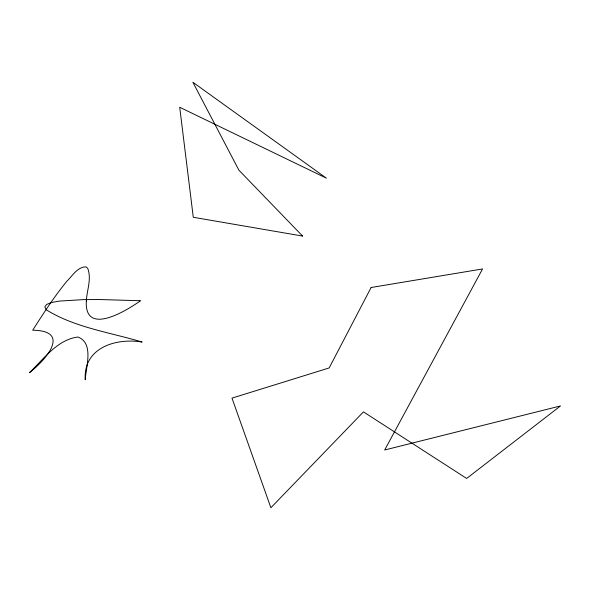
<?xml version="1.0" encoding="UTF-8"?>
<svg xmlns="http://www.w3.org/2000/svg" width="590" height="590" viewBox="0 0 590 590"><rect width="100%" height="100%" fill="white"/><g stroke="black" fill="none" stroke-linecap="round" stroke-linejoin="round"><path stroke-width="0.89" d="M86.332 301.011C84.289 336.927 127.175 310.281 140.501 300.738L99.998 299.543L83.618 299.602L59.192 301.106L51.36 302.552L46.551 304.477L44.825 306.874L46.219 309.743C74.738 327.598 110.323 332.435 142.138 342.053C115.965 337.694 83.153 347.635 85.24 379.761C85.934 367.12 94.179 342.982 77.932 337.023C57.171 339.626 43.667 359.148 29.5 372.629C45.423 360.284 71.81 330.725 32.708 330.216C43.372 313.452 54.199 296.711 66.795 281.312C72.312 275.98 77.364 266.997 85.874 266.82L87.689 268.266C91.841 278.827 86.841 290.214 86.332 301.011M371.117 287.507L329.168 367.946L231.988 398.125L270.891 507.747L363.455 411.872L466.646 478.453L560.5 405.942L384.68 449.993L482.554 268.944L371.117 287.507M302.574 236.066L193.277 217.275L179.714 107.262L326.403 178.18L192.871 82.253L238.898 170.171L302.574 236.066"/></g></svg>
